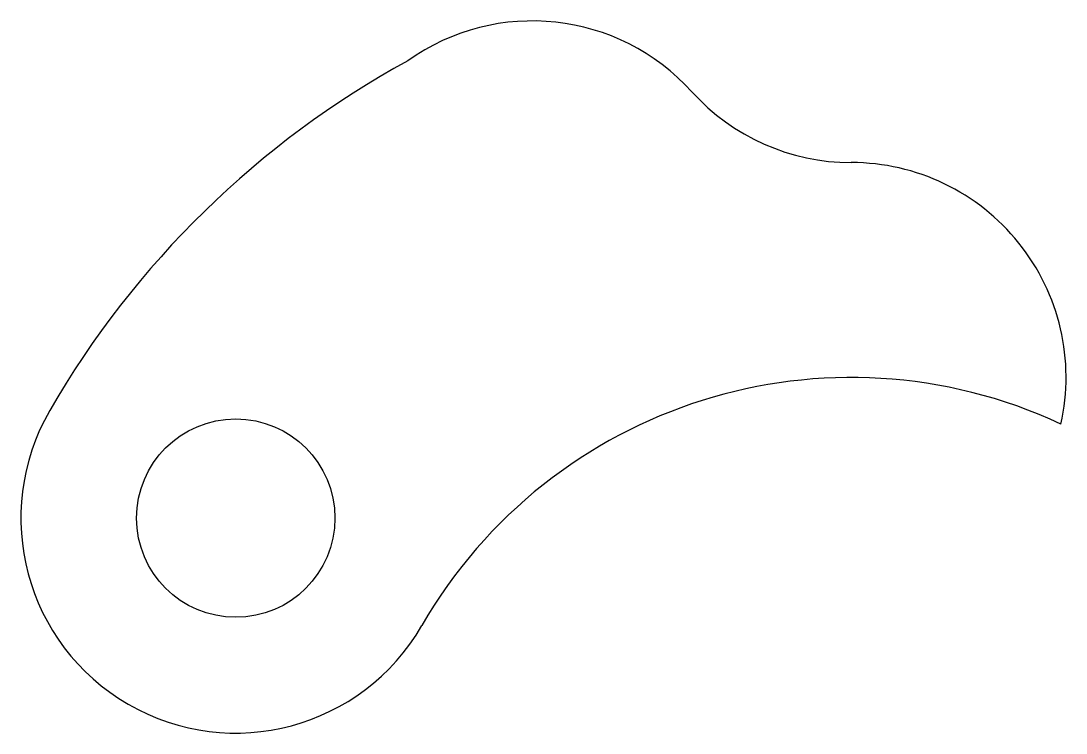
# Model space of a CAD drawing. Header units: millimetres. Extents: x -12.6 to 3.2, y 2.1 to 12.9.
import ezdxf

# ---------------------------------------------------------------- set-up
doc = ezdxf.new("R2010")
doc.units = ezdxf.units.MM

msp = doc.modelspace()

# ---------------------------------------------------------------- linework, layer by layer
at = {"color": 7, "linetype": 'Continuous', "lineweight": 25}
msp.add_circle((-9.31, 5.375), 1.5, dxfattribs=at)
for centre, radius, start, end in [((-4.822, 9.641), 3.25, 42.1102, 125.4571), ((0, 0), 14, 118.6265, 150), ((0, 14), 3.25, 222.1102, 270), ((0, 7.5), 3.25, 347.4867, 90), ((0, 0), 7.5, 64.9733, 150), ((-9.31, 5.375), 3.25, 150, 330)]:
    msp.add_arc(centre, radius, start, end, dxfattribs=at)

doc.saveas('drawing.dxf')
